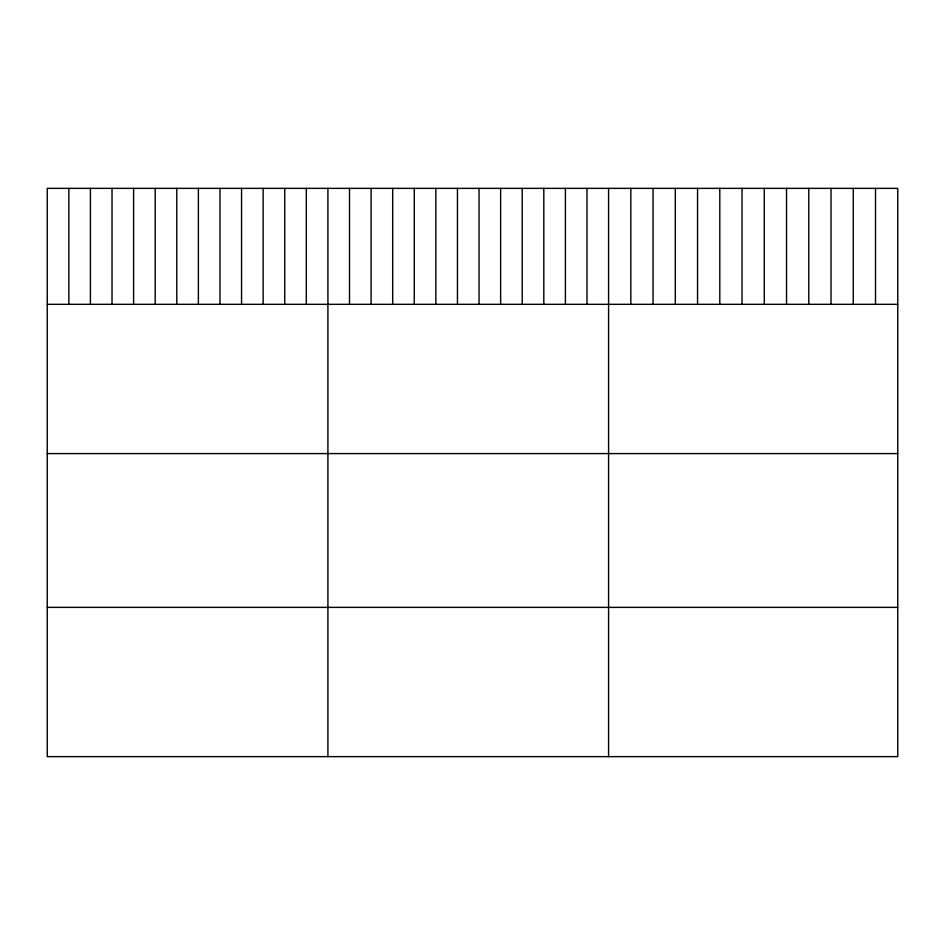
<?xml version="1.0" encoding="UTF-8"?>
<svg xmlns="http://www.w3.org/2000/svg" width="945" height="945" viewBox="0 0 945 945"><rect width="100%" height="100%" fill="white"/><g stroke="black" fill="none" stroke-linecap="round" stroke-linejoin="round"><path stroke-width="1.42" d="M897.75 304.325L897.75 756.638L47.25 756.638L47.25 188.362L897.75 188.362L897.75 304.325L47.25 304.325M47.25 453.588L897.75 453.588M47.25 607.375L897.75 607.375M875.507 188.362L875.507 304.325M853.264 188.362L853.264 304.325M831.021 188.362L831.021 304.325M808.778 188.362L808.778 304.325M786.535 188.362L786.535 304.325M764.292 188.362L764.292 304.325M742.038 188.362L742.038 304.325M719.795 188.362L719.795 304.325M697.552 188.362L697.552 304.325M675.309 188.362L675.309 304.325M653.066 188.362L653.066 304.325M630.823 188.362L630.823 304.325M608.58 188.362L608.58 756.638M586.987 188.362L586.987 304.325M565.405 188.362L565.405 304.325M543.812 188.362L543.812 304.325M522.219 188.362L522.219 304.325M500.637 188.362L500.637 304.325M479.044 188.362L479.044 304.325M457.451 188.362L457.451 304.325M435.858 188.362L435.858 304.325M414.276 188.362L414.276 304.325M392.683 188.362L392.683 304.325M371.09 188.362L371.09 304.325M349.508 188.362L349.508 304.325M327.915 188.362L327.915 756.638M306.322 188.362L306.322 304.325M284.74 188.362L284.74 304.325M263.147 188.362L263.147 304.325M241.554 188.362L241.554 304.325M219.972 188.362L219.972 304.325M198.379 188.362L198.379 304.325M176.786 188.362L176.786 304.325M155.193 188.362L155.193 304.325M133.611 188.362L133.611 304.325M112.018 188.362L112.018 304.325M90.425 188.362L90.425 304.325M68.843 188.362L68.843 304.325"/></g></svg>
